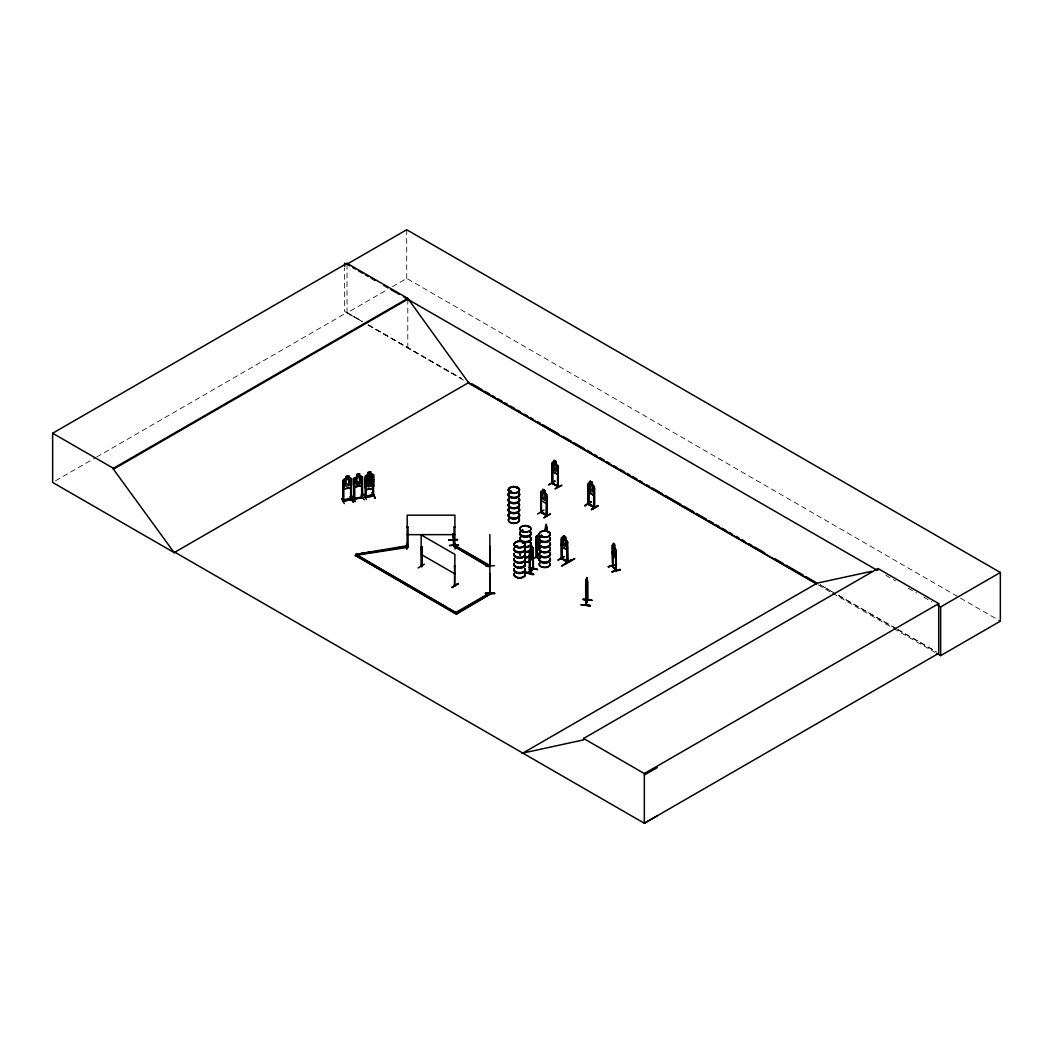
<?xml version="1.0" encoding="UTF-8"?>
<svg xmlns="http://www.w3.org/2000/svg" width="1053" height="1053" viewBox="0 0 1053 1053"><rect width="100%" height="100%" fill="white"/><g stroke="black" fill="none" stroke-linecap="round" stroke-linejoin="round"><path stroke-width="0.75" stroke-dasharray="5 3.75" d="M55.493 480.813L95.283 457.831M96.705 457.015L347.016 312.491L362.561 321.468M347.016 264.198L347.016 312.899L386.82 289.93M392.493 286.64L406.708 278.44L959.059 597.341M362.35 321.586L344.634 311.398L344.634 267.936M368.024 324.851L461.477 378.593L368.221 324.732M835.595 593.734L820.024 584.77L835.555 593.747M896.485 628.746L837.017 594.537L896.327 628.838M897.893 629.549L936.13 651.544M960.494 598.157L1000.35 621.178M885.718 575.214L895.576 580.901M908.252 588.219L916.715 593.102M923.757 597.169L932.208 602.053M897.735 629.641L935.893 651.675M347.016 312.899L362.561 321.876M368.221 325.14L464.781 380.883M818.128 584.889L830.949 592.299M832.383 593.115L892.22 627.667M893.642 628.496L934.959 652.347M520.024 555.339L519.734 554.233A5.66 3.264 0 0 0 519.971 555.168M407.787 299.276L407.787 347.977M406.708 229.738L406.708 278.44M520.037 555.471A5.581 3.225 0 0 1 520.037 553.799M520.537 555.681A5.66 3.264 0 0 1 519.774 554.049M520.603 555.339A5.581 3.225 0 0 1 519.853 553.733"/><path stroke-width="1.5" d="M587.258 585.547L587.1 588.443M586.718 589.654L586.837 577.544L586.482 580.242M453.277 533.713L453.817 545.309L452.961 533.739M581.374 604.922C608.924 607.186 562.802 602.895 590.167 605.83M586.837 577.544L585.692 584.112L585.705 605.106L587.692 600.078L587.1 600.552M612.346 546.639L612.714 566.593L612.28 545.178M613.03 565.777L612.675 565.83M615.755 570.713L616.242 569.936L612.346 566.172L615.913 570.792L615.913 549.771M615.557 569.607L615.755 570.002M586.982 584.507L586.231 588.811L585.968 587.732M585.784 584.125L585.968 582.691M532.989 554.154L532.7 557.037L532.989 547.731L533.173 569.133M545.375 530.08L545.625 526.026L545.638 529.251L546.125 527.685M525.263 572.516C530.133 570.673 541.426 578.176 525.276 572.437M525.434 572.227L533.555 574.398M453.725 544.796L453.58 542.058M612.319 545.257L615.505 548.455L615.452 558.103L615.913 556.155M489.79 565.237L490.185 566.461L490.185 565.237M489.777 593.444L489.816 592.273L490.224 592.826M490.211 593.036L489.869 592.47M510.494 492.014L511.363 491.369M511.337 491.382L511.705 492.093M516.707 488.237L517.536 488.447M516.852 488.447L517.128 487.842M515.904 546.165L517.457 546.415M516.681 545.783C514.351 546.836 518.352 545.046 516.826 546.678M517.207 545.954L517.299 546.718M523.341 542.9L522.578 542.966M522.788 542.361L522.801 543.032M528.711 527.263L528.369 527.29M528.843 526.816L528.948 527.053M541.795 536.267L541.795 535.358L541.926 536.253M542.545 536.188L541.953 535.529M547.613 532.476L548.508 532.41M616.518 564.882L608.173 566.777L616.36 564.698M532.726 568.423L533.423 567.975L529.356 573.253L529.343 552.312L533.081 547.757M545.73 526.171L546.244 524.368L546.125 530.673M545.73 526.974L546.046 525.973M545.296 529.554L546.599 525.631L546.757 530.83M585.981 582.743L586.718 580.861M586.231 586.903L586.718 585.336M587.192 588.416L585.876 592.365L587.087 588.403M547.034 527.461L546.889 531.16M587.482 581.098L587.521 600.565M583.099 599.578L591.983 600.236L583.112 599.17M585.652 604.988L585.889 604.04M586.06 604.422L587.337 600.026L586.718 580.071M585.718 605.054L586.732 601.908M354.163 498.517C352.176 499.201 372.262 495.252 353.966 498.49M353.861 499.03L362.377 497.45M342.923 501.017L351.518 499.675L343.054 501.215L343.16 480.234L346.055 478.931L345.963 476.469L348.754 475.956L348.754 478.352M364.97 497.003C384.819 491.33 365.378 500.043 365.259 496.463L372.551 495.121M373.42 475.982L372.644 476.127L372.644 495.792L373.394 494.713M490.264 593.497L490.185 573.543M546.323 503.466L547.034 501.491L546.257 503.505L541.387 500.688L540.808 497.898M558.182 472.376L557.471 474.442L558.182 472.468M566.856 549.771L561.986 546.955L561.341 544.204L561.986 546.955L566.883 549.627L567.646 547.757M593.537 495.186L594.366 493.278L593.589 495.292L588.719 492.475L588.074 489.724L588.785 492.435L593.616 495.147M361.455 485.696L354.874 486.881L361.455 485.696L362.377 483.09M372.709 488.447L373.631 485.841L373.604 474.679L370.709 474.442L370.801 471.941L367.997 472.455L368.037 474.903L365.207 476.219L365.259 487.421L366.154 489.684L372.709 488.447L373.657 485.894M350.623 487.736L344.028 488.882L350.623 487.736L351.557 485.13L351.557 478.694L351.399 499.714M365.233 482.695L366.102 484.92L372.67 483.722L373.631 481.168M529.304 552.338L531.844 546.033L530.567 547.586L529.962 551.548L530.093 572.977L529.396 572.595L532.726 568.62M529.409 573.227L533.173 568.423M530.067 572.213L529.383 572.477M529.712 553.852L529.672 573.372L533.423 568.686M341.554 498.582L344.318 503.571M352.465 496.608L355.282 501.57M363.667 494.226L366.365 499.556M548.81 484.946L555.155 480.997L548.876 484.643M537.609 513.982L543.94 510.06M533.068 558.906L539.452 555.352M584.928 505.795L591.312 501.833L584.639 505.677M424.293 564.197L418.067 567.975M421.963 546.955L421.174 546.757L421.963 546.955L421.805 566.606L421.516 565.395M421.424 565.395L422.029 566.475L421.174 566.238L421.174 534.924L454.909 554.404L454.685 585.271M421.384 546.625L421.963 566.369M454.488 584.52L454.778 585.718M406.59 543.98L406.642 549.139M407.077 548.784L407.024 543.624M552.549 482.985L551.93 482.577L552.628 482.985M551.93 483.288L558.182 486.894L558.182 465.979L552.628 461.977L551.996 483.393C553.944 484.538 559.999 485.38 557.616 486.644L557.616 467.084L558.406 467.295L557.616 467.084M552.193 482.432L552.628 483.696L552.786 470.533M540.716 512.416L540.808 491.475L541.466 490.988L546.283 493.844M541.532 511.824L540.926 511.508L541.532 512.535M552.312 483.209L558.485 486.776L552.628 483.182M546.718 514.812C532.081 508.02 551.522 516.431 546.428 514.983M537.096 556.813L536.438 556.392M536.675 556.892L539.333 559.064M588.745 504.032L588.258 503.295L588.048 504.203L588.074 483.301L588.811 482.787L593.616 485.644M562.012 558.511L561.315 557.906L562.012 558.314M561.315 558.616L561.341 537.78L562.078 537.267L567.646 541.321L567.633 562.263L561.381 558.656L567.159 561.223M588.324 484.564L588.68 504.505L588.982 503.676M567.027 561.249L567.87 561.407L567.212 561.012M566.922 561.894L567.87 562.118L567.225 542.295L566.948 561.933L567.225 542.295M533.463 568.752L533.108 549.179L532.726 569.133M362.377 496.95L361.534 497.082M362.482 497.621L362.403 476.706L359.521 476.404M343.015 500.293L343.87 500.136L343.936 501.057M350.807 499.122L351.557 498.925M365.983 496.345L365.259 496.463M373.565 494.963L373.565 495.673L373.512 474.732M510.429 491.435L510.81 491.303M511.416 492.014L510.573 491.382M523.223 530.449L521.643 530.567L522.341 530.159M522.63 530.278L522.249 530.212M523.223 530.949L522.749 530.185M523.038 542.374L523.341 542.624M530.778 547.718L531.515 546.797L530.778 548.521M529.962 556.023L530.567 557.169L531.726 555.734L531.726 548.547L532.686 547.389M532.673 556.998L529.804 560.657L529.383 558.801M529.225 567.567L537.556 569.476L529.409 567.277M615.531 570.344L615.834 550.758L616.229 570.7L612.596 565.987M353.953 479.536L354.822 479.563L353.953 479.536L354.005 499.227L354.005 478.233L356.928 476.891L355.532 478.036L355.532 482.511L356.928 484.156L359.521 483.669L360.916 481.484L360.916 477.009L359.521 476.482M354.045 478.299L361.39 476.127M373.657 479.444L372.644 478.733L366.154 479.971L365.259 480.984M365.391 481.05L368.181 479.72M344.081 479.26L343.186 480.286L344.055 488.934M407.919 545.612L408.38 547.218L356.664 555.221L356.204 554.233L407.919 545.612L408.103 546.665L408.011 527L407.208 527.013L408.011 527M454.027 545.954L455.014 545.954M454.119 527.013L454.922 527.184L454.119 527.013L454.027 546.665L454.212 545.73L455.014 546.665M533.029 568.646L532.976 567.975M529.83 573.306L529.764 553.351M368.142 479.668L366.747 480.734L366.747 485.209L368.142 486.855L370.748 486.368L372.143 484.183L372.143 479.707L370.748 479.181M517.207 546.31L516.826 545.836M541.36 535.451L541.176 536.293L542.361 536.188M542.308 535.622L541.36 535.951M548.416 532.384L547.968 531.936M538.346 536.701L536.201 536.398L536.24 557.353M407.116 545.783L408.103 546.152L407.116 545.954M454.83 546.691L454.922 515.167L407.208 515.167L407.116 546.665M455.133 566.106L454.33 565.909M458.239 583.454L451.948 587.535L458.279 583.507M174.956 552.259L174.272 552.667L52.65 482.445L52.65 433.244L347.016 263.289L407.787 298.368L468.559 382.66L816.496 583.546M347.016 263.289L347.016 264.198L406.708 229.738L1000.35 572.477L1000.35 621.178L940.658 655.637L936.393 653.163M52.65 433.244L113.421 468.322L407.787 298.368M657.23 815.917L644.344 823.262L174.877 552.22L174.179 552.614L113.421 469.23L407.787 299.276M174.179 552.614L469.243 382.265M456.278 612.227L490.014 592.747L491.251 593.458L456.278 614.254L355.348 555.365L356.598 554.655L457.502 613.544M355.348 555.984L356.598 554.655M554.036 460.398L553.062 467.585L554.102 470.099L556.037 471.217L557.076 469.901L556.181 461.556L554.036 460.398L554.102 462.754M552.206 463.715L552.628 483.696M558.182 466.031L558.051 486.894M542.887 491.817L542.887 489.408L544.967 490.606L544.967 493.015M541.637 512.627L540.992 492.778L541.308 512.719M544.888 490.659L542.821 489.448M454.567 546.573L455.791 545.862L489.54 565.343L488.302 566.659L454.567 546.573L488.302 566.053L489.54 565.343M555.194 488.697L561.868 485.209L555.286 488.697M454.567 547.178L455.791 546.468L489.54 565.948M546.968 495.094L546.31 493.778L547.034 515.996L540.808 512.442M546.612 502.518L546.336 515.667L546.612 496.016M541.031 511.547L541.413 512.034M592.22 484.841L592.299 482.406L593.194 490.751L592.155 492.067L590.22 490.948L589.18 488.434L589.18 483.959L590.22 483.603M593.576 485.617L594.366 486.841L594.366 507.783L588.14 504.229M594.524 507.599L593.655 507.414L593.734 487.934L594.524 488.144L594.59 507.664L588.324 504.045L588.324 489.434M550.35 513.759L544.019 517.681M594.524 488.144L593.734 487.934M543.98 517.76L550.364 514.075M591.312 501.833L584.994 505.493M538.28 534.345L537.32 541.545L538.346 544.059M536.872 535.924L538.425 536.819M536.464 537.675L536.872 557.642M588.969 503.9L594.59 506.954L593.76 506.769M593.879 506.743L588.43 504.058M597.735 505.901L591.312 509.547L597.683 505.822M591.654 509.705L597.999 506.085L597.643 505.493M536.201 542.835L536.846 545.586L539.36 546.955L536.964 545.493L536.346 542.821M562.17 545.875L561.933 559.025L562.17 539.373M565.5 539.32L565.566 536.885L563.487 535.687L562.447 542.914L563.487 545.428L565.422 546.546L566.461 545.23L566.461 540.755L565.422 536.964L563.487 535.845L563.566 538.201M567.791 542.624L567.001 542.413M457.686 612.017L461.898 609.582M464.715 607.963L474.561 602.277M477.364 600.658L488.618 594.168M355.348 555.365L456.278 613.636L491.251 593.458M561.407 557.998L562.17 558.116M561.947 558.985L562.236 558.182M562.236 558.393L567.791 561.367M570.91 559.972C540.61 579.084 596.182 545.902 564.934 564.224M570.95 560.038L564.671 564.026M564.579 564.026L571.002 560.38M522.13 753.5L817.194 583.138L871.555 571.318M522.814 753.092L583.586 739.877L583.586 738.469L877.952 568.515L938.723 603.593L938.723 653.308L644.344 823.262L644.344 773.547L938.723 603.593M877.952 569.923L877.267 570.331L403.549 296.828M937.841 605.304L940.658 606.936L1000.35 572.477M644.344 774.969L657.23 767.624M343.081 500.228L350.517 499.135M516.378 545.981L517.062 546.349M361.6 496.858L362.377 496.74M587.324 600.078L587.1 578.795M408.011 546.704L407.235 545.981M454.922 546.718L454.119 546.665M614.755 544.993L613.465 543.466L614.755 544.993L614.623 557.037M613.465 545.862L613.557 543.453L613.504 555.589M614.662 547.415L614.623 554.628L612.912 550.495L613.504 545.994M612.359 551.575L612.649 554.47L615.544 558.077M608.331 566.659L616.545 564.566M612.675 566.54L612.964 551.864M620.151 569.304L611.964 571.792L620.349 569.976M611.964 571.792L620.178 569.647M510.692 491.593L511.495 491.856L510.955 491.303M541.637 535.372L541.018 535.99M356.822 476.904L356.796 474.455L359.586 473.929L356.796 474.455L356.928 486.565M356.928 477.772L359.521 477.272M370.774 479.233L372.644 478.878M356.928 482.248L359.521 481.747M366.154 489.684L372.67 488.395M361.521 478.128L362.39 478.154L361.521 478.128L361.719 497.793M361.061 495.068L364.259 499.859M345.989 476.522L348.793 476.009M348.661 476.048L348.701 478.496L351.584 478.746M344.12 479.339L350.557 478.167M366.168 475.324L372.604 474.153M343.212 501.189L343.015 481.524L343.791 481.379L343.818 501.096M350.794 499.096L350.649 499.833L350.596 480.142L351.373 479.997M365.259 497.174L365.062 477.509L365.917 477.536L365.917 496.832M366.102 484.92L372.67 483.722M372.841 495.081L373.446 495.002M350.623 496.963L353.321 501.886M375.013 497.924L372.249 492.672M374.894 498.003L372.222 492.659L375.368 497.911M557.774 486.407L558.485 486.776M546.402 496.147L547.191 496.358L547.257 515.865L541.124 512.258M536.398 557.116L539.557 558.946M561.525 558.485L561.381 539.175L561.947 539.505M361.061 553.483L364.285 552.983M367.523 552.483L372.367 551.733M375.605 551.232L378.83 550.732M382.068 550.232L385.306 549.732M388.531 549.232L391.769 548.731M394.993 548.231L399.85 547.481M403.075 546.981L406.313 546.481M356.204 553.615L356.664 554.602L408.38 546.599M365.799 496.121L372.551 494.91M365.707 496.819L365.917 477.536M351.333 499.464C352.347 497.793 342.528 499.175 343.962 501.017M510.955 492.225L510.205 492.093M516.839 546.468L516.115 546.612M354.15 499.201L362.39 497.635L362.377 476.64M448.644 540.294L457.555 539.781M448.657 540.413L457.555 539.505L448.657 540.005M449.526 545.493L458.424 544.664L458.476 545.349M449.513 545.559L458.424 544.993M421.805 565.895L421.108 565.566M454.554 585.271L454.554 565.79M588.64 503.795L588.14 503.518M588.64 504.505L588.903 489.763M540.992 512.258L540.992 492.778M546.718 515.522L546.336 514.878M536.464 557.155L536.346 536.438M567.528 562.236L567.317 561.078M455.054 543.624L455.12 549.1M454.119 546.494L455.014 546.494M490.185 546.454L490.277 566.001M494.502 565.737L485.551 565.909M485.551 593.155C513.311 593.497 466.716 593.563 494.502 593.194M485.551 593.563L494.502 593.55M407.208 534.648L454.922 534.648M522.472 531.081L523.17 530.844L522.104 530.923M545.283 529.501L545.191 530.949M583.112 599.433L591.918 600.394M581.44 604.672L590.259 605.593M350.241 497.003L352.966 501.939M529.251 567.462L537.372 569.62M594.05 507.309L593.945 494.305M594.287 507.796L594.076 506.585M370.735 474.495L372.143 475.035L372.143 479.51L370.735 481.682L368.129 482.156L366.72 480.497L366.72 476.022L368.129 474.969L368.037 472.507L370.801 471.941M348.701 478.496L350.096 479.049L350.096 483.524L348.701 485.696L346.082 486.17L344.686 484.512L344.686 480.036L345.963 478.865M453.777 545.243L453.804 533.897M347.016 264.198L349.846 265.83M352.676 267.462L355.506 269.094M358.323 270.726L362.561 273.175M365.391 274.807L368.221 276.439M371.051 278.071L375.289 280.519M383.766 285.416L388.004 287.864M390.834 289.496L399.311 294.379M472.086 383.897L482.024 389.636M484.867 391.282L489.132 393.743M491.962 395.375L494.805 397.02M497.648 398.653L501.912 401.114M504.756 402.759L507.585 404.405M510.429 406.037L514.693 408.498M517.536 410.144L520.366 411.776M524.631 414.237L527.474 415.882M530.317 417.514L533.147 419.16M537.412 421.621L540.255 423.253M543.098 424.899L558.722 433.915M562.973 436.376L571.503 441.299M574.333 442.931L584.283 448.67M587.113 450.315L591.378 452.777M594.221 454.409L597.064 456.054M599.907 457.7L604.159 460.148M607.002 461.793L609.845 463.438M614.096 465.887L616.94 467.532M619.783 469.177L624.047 471.639M626.89 473.271L629.72 474.916M632.563 476.548L636.828 479.01M639.671 480.655L642.501 482.287M646.766 484.749L649.609 486.394M652.452 488.026L662.39 493.765M665.233 495.41L680.857 504.426M683.687 506.072L693.637 511.811M696.467 513.443L706.418 519.195M709.248 520.827L713.513 523.288M716.356 524.934L719.199 526.566M722.042 528.211L726.294 530.673M729.137 532.305L731.98 533.95M736.231 536.411L739.074 538.044M741.917 539.689L744.761 541.321M749.025 543.782L751.855 545.428M754.698 547.06L764.636 552.812M774.587 558.551L783.103 563.46M785.946 565.106L802.991 574.938M805.821 576.583L815.772 582.322M467.624 382.529L816.707 584.073M592.299 482.406L590.154 481.247L590.22 483.761M554.102 460.516L556.037 461.635M590.22 481.366L592.155 482.485M557.498 474.298L552.72 471.533L551.956 468.875L552.667 471.586L557.55 474.403M539.939 535.793L538.702 535.069L539.939 536.582M564.263 556.484L557.906 560.17L564.237 556.524M561.591 558.524L567.791 562.078M539.557 558.432L536.872 557.142L539.333 558.564M490.014 593.352L491.251 594.063M421.174 554.404L454.909 573.885M358.02 556.089L369.392 562.657M372.236 564.29L426.241 595.485M429.084 597.117L446.143 606.976M448.986 608.608L456.094 612.714M583.586 738.469L644.344 773.547M350.531 478.115L351.491 478.786M587.627 600.118L587.627 580.637M612.635 566.58L612.635 551.43M557.656 486.631L557.84 466.966M458.318 583.862L451.987 587.456M613.702 544.256L614.425 545.994L613.702 545.059M613.504 546.797L614.623 548.244M613.504 551.272L614.623 552.72M354.808 501.662L352.544 496.253M350.162 496.687L352.913 501.636M343.16 486.657L344.12 488.842M407.919 546.231L408.38 547.218M354.005 484.67L354.9 486.947M612.398 551.614L612.767 554.404M585.705 590.483L585.968 592.378M940.658 606.936L940.658 655.637M590.285 481.326L590.285 483.722M552.101 462.478L552.206 483.195M546.389 531.331L546.244 524.368M544.822 490.698L545.862 494.489L545.862 498.964L544.822 500.28L542.887 499.161L541.847 496.647L542.887 489.408M538.346 537.662L538.346 542.137M537.03 544.493L537.096 557.524M531.765 546.02L531.804 548.56M489.869 534.621L489.869 593.55M421.74 547.086L421.608 566.567M359.586 473.929L359.521 486.065M354.729 479.391L354.756 499.109M344.634 263.105L344.634 266.33M113.421 468.322L113.421 469.23M518.813 498.517A5.66 3.264 0 0 1 513.917 503.413A5.66 3.264 0 0 1 509.007 498.517M518.734 498.859A5.568 3.212 0 0 1 513.917 503.676A5.568 3.212 0 0 1 509.086 498.859M518.708 503.058A5.541 3.198 0 0 1 513.917 507.862A5.541 3.198 0 0 1 509.112 503.058M518.721 503.36A5.555 3.212 0 0 1 513.917 508.178A5.555 3.212 0 0 1 509.099 503.36M518.813 493.146A5.66 3.264 0 0 1 513.917 498.043A5.66 3.264 0 0 1 509.007 493.146M518.734 497.951A5.568 3.212 0 0 1 513.917 502.781A5.568 3.212 0 0 1 509.086 497.951M518.734 493.475A5.568 3.212 0 0 1 513.917 498.306A5.568 3.212 0 0 1 509.086 493.475M518.813 498.24A5.66 3.264 0 0 1 513.917 503.137A5.66 3.264 0 0 1 509.007 498.24M518.813 492.87A5.66 3.264 0 0 1 513.917 497.766A5.66 3.264 0 0 1 509.007 492.87M518.734 492.58A5.568 3.212 0 0 1 513.917 497.398A5.568 3.212 0 0 1 509.086 492.58M518.813 513.838A5.66 3.264 0 0 1 513.917 518.734A5.66 3.264 0 0 1 509.007 513.838M518.734 514.18A5.568 3.212 0 0 1 513.917 518.997A5.568 3.212 0 0 1 509.086 514.18M518.708 518.379A5.541 3.198 0 0 1 513.917 523.183A5.541 3.198 0 0 1 509.112 518.379M518.708 503.861A5.541 3.198 0 0 1 513.917 508.665A5.541 3.198 0 0 1 509.112 503.861M518.721 518.681A5.555 3.212 0 0 1 513.917 523.499A5.555 3.212 0 0 1 509.099 518.681M518.747 503.571A5.594 3.225 0 0 1 513.917 508.415A5.594 3.225 0 0 1 509.073 503.571M518.813 508.467A5.66 3.264 0 0 1 513.917 513.364A5.66 3.264 0 0 1 509.007 508.467M518.734 513.272A5.568 3.212 0 0 1 513.917 518.102A5.568 3.212 0 0 1 509.086 513.272M518.734 508.796A5.568 3.212 0 0 1 513.917 513.627A5.568 3.212 0 0 1 509.086 508.796M518.813 513.561A5.66 3.264 0 0 1 513.917 518.458A5.66 3.264 0 0 1 509.007 513.561M518.813 508.191A5.66 3.264 0 0 1 513.917 513.087A5.66 3.264 0 0 1 509.007 508.191M518.734 507.901A5.568 3.212 0 0 1 513.917 512.719A5.568 3.212 0 0 1 509.086 507.901M524.999 558.353A5.541 3.198 0 0 1 519.642 562.381A5.541 3.198 0 0 1 514.285 558.353M525.013 548.784A5.568 3.212 0 0 1 519.642 552.825A5.568 3.212 0 0 1 514.259 548.784M525.013 547.876A5.568 3.212 0 0 1 519.642 551.93A5.568 3.212 0 0 1 514.259 547.876M525.026 554.154A5.581 3.225 0 0 1 519.642 558.208A5.581 3.225 0 0 1 514.246 554.154M525.105 553.825A5.66 3.264 0 0 1 519.642 557.945A5.66 3.264 0 0 1 514.167 553.825M525.105 553.549A5.66 3.264 0 0 1 519.642 557.669A5.66 3.264 0 0 1 514.167 553.549M525.013 553.259A5.568 3.212 0 0 1 519.642 557.3A5.568 3.212 0 0 1 514.259 553.259M525.105 548.455A5.66 3.264 0 0 1 519.642 552.562A5.66 3.264 0 0 1 514.167 548.455M525.105 548.179A5.66 3.264 0 0 1 519.642 552.285A5.66 3.264 0 0 1 514.167 548.179M525.039 558.695A5.594 3.225 0 0 1 519.642 562.763A5.594 3.225 0 0 1 514.233 558.695M524.999 559.156A5.541 3.198 0 0 1 519.642 563.184A5.541 3.198 0 0 1 514.285 559.156M514.285 573.674A5.541 3.198 0 0 0 519.642 577.702A5.541 3.198 0 0 0 524.999 573.674A5.594 3.225 0 0 1 519.642 577.86A5.594 3.225 0 0 1 514.233 573.793M525.039 558.867A5.594 3.225 0 0 1 519.642 562.934A5.594 3.225 0 0 1 514.233 558.867M525.013 564.105A5.568 3.212 0 0 1 519.642 568.146A5.568 3.212 0 0 1 514.259 564.105M525.013 563.197A5.568 3.212 0 0 1 519.642 567.251A5.568 3.212 0 0 1 514.259 563.197M525.026 569.476A5.581 3.225 0 0 1 519.642 573.53A5.581 3.225 0 0 1 514.246 569.476M525.105 569.146A5.66 3.264 0 0 1 519.642 573.266A5.66 3.264 0 0 1 514.167 569.146M525.105 568.87A5.66 3.264 0 0 1 519.642 572.99A5.66 3.264 0 0 1 514.167 568.87M525.013 568.567A5.568 3.212 0 0 1 519.642 572.621A5.568 3.212 0 0 1 514.259 568.567M525.105 563.776A5.66 3.264 0 0 1 519.642 567.883A5.66 3.264 0 0 1 514.167 563.776M525.105 563.5A5.66 3.264 0 0 1 519.642 567.606A5.66 3.264 0 0 1 514.167 563.5M525.039 573.977A5.594 3.225 0 0 1 519.642 578.044A5.594 3.225 0 0 1 514.233 573.977M530.33 537.359A5.66 3.264 0 0 1 525.434 542.269A5.66 3.264 0 0 1 520.537 537.359M530.251 537.701A5.568 3.212 0 0 1 529.369 541.584A5.568 3.212 0 0 1 522.643 542.098M521.498 541.584A5.568 3.212 0 0 1 520.616 537.701M530.33 531.989A5.66 3.264 0 0 1 525.434 536.885A5.66 3.264 0 0 1 520.537 531.989M530.264 536.793A5.581 3.225 0 0 1 525.434 541.637A5.581 3.225 0 0 1 520.603 536.793M530.251 532.331A5.568 3.212 0 0 1 525.434 537.148A5.568 3.212 0 0 1 520.616 532.331M530.33 537.083A5.66 3.264 0 0 1 525.434 541.992A5.66 3.264 0 0 1 520.537 537.083M530.33 531.712A5.66 3.264 0 0 1 525.434 536.609A5.66 3.264 0 0 1 520.537 531.712M530.251 531.423A5.568 3.212 0 0 1 525.434 536.253A5.568 3.212 0 0 1 520.616 531.423M530.251 541.913A5.555 3.212 0 0 1 525.434 546.731M530.264 542.19A5.581 3.225 0 0 1 525.434 547.02M530.251 550.864A5.568 3.212 0 0 1 525.434 552.47M530.251 555.339A5.568 3.212 0 0 1 525.434 556.945M530.896 549.508A5.66 3.264 0 0 1 525.434 551.93M530.817 549.192A5.568 3.212 0 0 1 525.434 551.575M530.251 542.69A5.555 3.212 0 0 1 525.434 547.507M530.251 556.234A5.568 3.212 0 0 1 525.434 557.853M530.988 558.84A5.555 3.212 0 0 1 525.434 562.052M529.435 556.629A5.66 3.264 0 0 1 525.434 557.59M530.33 555.681A5.66 3.264 0 0 1 525.434 557.313M530.33 550.574A5.66 3.264 0 0 1 525.434 552.206M530.278 542.427A5.594 3.225 0 0 1 525.434 547.27M530.817 558.314A5.568 3.212 0 0 1 525.434 562.368M550.219 543.401A5.66 3.264 0 0 1 544.006 547.494A5.66 3.264 0 0 1 539.847 542.611M550.14 543.73A5.581 3.225 0 0 1 544.019 547.757A5.581 3.225 0 0 1 539.913 542.953M550.114 547.915A5.555 3.212 0 0 1 544.019 551.93A5.555 3.212 0 0 1 539.939 547.139M550.14 548.244A5.581 3.225 0 0 1 544.019 552.272A5.581 3.225 0 0 1 539.913 547.468M550.219 538.03A5.66 3.264 0 0 1 544.006 542.111A5.66 3.264 0 0 1 539.847 537.241M550.127 542.835A5.568 3.212 0 0 1 544.019 546.849A5.568 3.212 0 0 1 539.926 542.058M550.14 538.346A5.581 3.225 0 0 1 544.019 542.387A5.581 3.225 0 0 1 539.913 537.57M550.219 543.124A5.66 3.264 0 0 1 544.006 547.218A5.66 3.264 0 0 1 539.847 542.334M550.219 537.754A5.66 3.264 0 0 1 544.006 541.834A5.66 3.264 0 0 1 539.847 536.964M550.127 537.451A5.568 3.212 0 0 1 544.019 541.479A5.568 3.212 0 0 1 539.926 536.675M550.219 558.722A5.66 3.264 0 0 1 544.006 562.815A5.66 3.264 0 0 1 539.847 557.932M550.14 559.051A5.581 3.225 0 0 1 544.019 563.079A5.581 3.225 0 0 1 539.913 558.274M550.114 563.25A5.541 3.198 0 0 1 544.032 567.251A5.541 3.198 0 0 1 539.952 562.473M550.114 548.718A5.555 3.212 0 0 1 544.019 552.733A5.555 3.212 0 0 1 539.939 547.942M550.14 563.566A5.581 3.225 0 0 1 544.019 567.593A5.581 3.225 0 0 1 539.913 562.789M550.153 548.442A5.594 3.225 0 0 1 544.019 552.483A5.594 3.225 0 0 1 539.913 547.665M550.219 553.351A5.66 3.264 0 0 1 544.006 557.432A5.66 3.264 0 0 1 539.847 552.562M550.127 558.156A5.568 3.212 0 0 1 544.019 562.17A5.568 3.212 0 0 1 539.926 557.379M550.14 553.667A5.581 3.225 0 0 1 544.019 557.708A5.581 3.225 0 0 1 539.913 552.891M550.219 558.445A5.66 3.264 0 0 1 544.006 562.539A5.66 3.264 0 0 1 539.847 557.656M550.219 553.075A5.66 3.264 0 0 1 544.006 557.155A5.66 3.264 0 0 1 539.847 552.285M550.127 552.772A5.568 3.212 0 0 1 544.019 556.8A5.568 3.212 0 0 1 539.926 551.996M586.231 581.625L586.008 605.146L586.218 579.203L586.218 581.598M371.933 485.328L371.038 485.578L369.498 483.551L367.076 486.341L368.905 483.13L367.155 480.734L369.458 482.485L371.827 479.839L370.064 482.932L371.933 485.328M531.726 549.337L530.567 550.772L530.567 555.247L531.726 553.812L531.726 549.337M359.06 474.574L357.388 474.89L357.388 475.68L359.06 475.364L359.06 474.574M370.84 476.68L368.05 477.206L370.84 476.68M370.287 477.272L368.616 477.588L368.616 478.378L370.287 478.062L370.287 477.272M370.748 479.971L368.142 480.471L368.142 484.946L370.748 484.446L370.748 479.971M348.227 476.588L346.542 476.891L346.542 477.693L348.227 477.391L348.227 476.588M370.274 472.573L368.589 472.889L368.589 473.679L370.274 473.376L370.274 472.573M348.701 479.299L346.082 479.773L346.082 484.248L348.701 483.775L348.701 479.299M370.735 475.285L368.129 475.759L368.129 480.234L370.735 479.76L370.735 475.285M555.694 461.833L554.457 461.109L555.694 462.636L555.694 461.833M591.812 482.682L590.562 481.958L591.812 483.485L591.812 482.682M556.037 464.821L554.102 463.702L554.102 468.177L556.037 469.296L556.037 464.821M592.155 485.683L590.22 484.564L590.22 489.026L592.155 490.145L592.155 485.683M544.48 490.895L543.23 490.171L544.48 491.685L544.48 490.895M544.822 493.883L542.887 492.765L542.887 497.24L544.822 498.359L544.822 493.883M565.079 537.162L563.842 536.438L565.079 537.965L565.079 537.162M565.422 540.163L563.487 539.044L563.487 543.519L565.422 544.638L565.422 540.163M511.126 492.462A5.555 3.212 0 0 0 519.471 489.684A5.555 3.212 0 0 0 511.126 486.907A5.555 3.212 0 0 0 511.126 492.462M509.994 492.409A5.541 3.198 0 0 0 519.274 490.961A5.541 3.198 0 0 0 512.482 487.052A5.541 3.198 0 0 0 509.994 492.409M511.113 492.659A5.594 3.225 0 0 0 519.498 489.869A5.594 3.225 0 0 0 511.113 487.065A5.594 3.225 0 0 0 511.113 492.659M516.839 547.007A5.594 3.225 0 0 0 525.223 544.217A5.594 3.225 0 0 0 516.839 541.426A5.594 3.225 0 0 0 516.839 547.007M515.72 546.928A5.541 3.198 0 0 0 524.999 545.493A5.541 3.198 0 0 0 518.208 541.571A5.541 3.198 0 0 0 515.72 546.928M515.68 546.678A5.594 3.225 0 0 0 525.039 545.23A5.594 3.225 0 0 0 518.194 541.281A5.594 3.225 0 0 0 515.68 546.678M522.643 531.515A5.594 3.225 0 0 0 531.028 528.724A5.594 3.225 0 0 0 522.643 525.921A5.594 3.225 0 0 0 522.643 531.515M522.657 531.752A5.555 3.212 0 0 0 530.988 528.975A5.555 3.212 0 0 0 522.657 526.197A5.555 3.212 0 0 0 522.657 531.752M541.953 536.754A5.594 3.225 0 0 0 550.337 533.963A5.594 3.225 0 0 0 541.953 531.16A5.594 3.225 0 0 0 541.953 536.754M541.966 537.004A5.555 3.212 0 0 0 550.311 534.226A5.555 3.212 0 0 0 541.966 531.449A5.555 3.212 0 0 0 541.966 537.004"/></g></svg>
